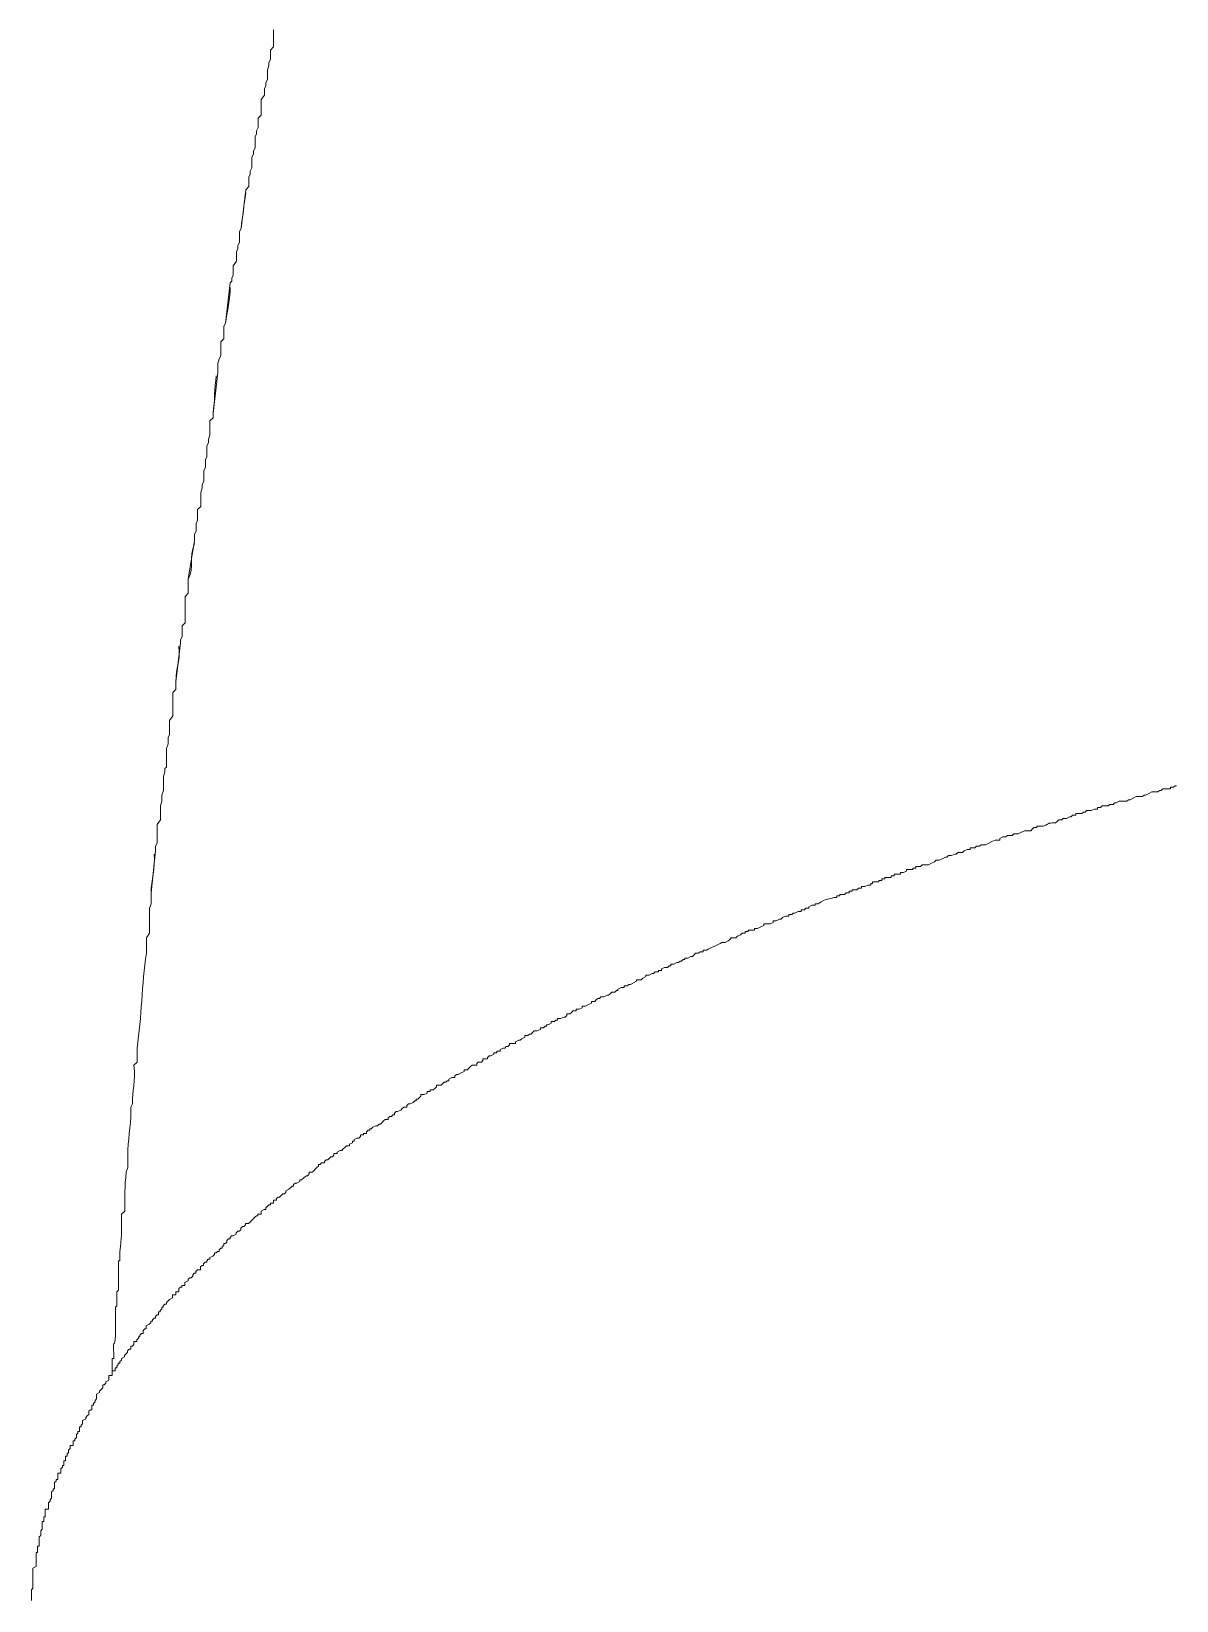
# Model space of a CAD drawing. Header units: millimetres. Extents: x 5194 to 16594, y 329 to 7592.
# Drawn here: x 10747.46 to 10764.06, y 3948.94 to 3971.68 of the extents above; entities that cross this region are included whole.
import ezdxf

# ---------------------------------------------------------------- set-up
doc = ezdxf.new("R2010")
doc.units = ezdxf.units.MM
doc.header["$MEASUREMENT"] = 0
doc.layers.add('PDF_Geometry', color=7, linetype='Continuous', true_color=0x231f20)

msp = doc.modelspace()

# ---------------------------------------------------------------- linework, layer by layer
at = {"layer": 'PDF_Geometry', "color": 0, "lineweight": 9}
for p, q in [((10750.971, 3971.704), (10750.971, 3971.659)), ((10750.971, 3971.659), (10750.971, 3971.614)), ((10750.971, 3971.456), (10750.926, 3971.411)), ((10750.926, 3971.411), (10750.926, 3971.366)), ((10750.971, 3971.614), (10750.971, 3971.569)), ((10750.971, 3971.569), (10750.971, 3971.501)), ((10750.971, 3971.501), (10750.971, 3971.456)), ((10750.903, 3971.186), (10750.881, 3971.119)), ((10750.926, 3971.276), (10750.903, 3971.231)), ((10750.903, 3971.231), (10750.903, 3971.186)), ((10750.926, 3971.366), (10750.926, 3971.321)), ((10750.926, 3971.321), (10750.926, 3971.276)), ((10750.881, 3970.984), (10750.858, 3970.939)), ((10750.881, 3971.119), (10750.881, 3971.074)), ((10750.881, 3971.074), (10750.881, 3971.029)), ((10750.881, 3971.029), (10750.881, 3970.984)), ((10750.836, 3970.759), (10750.791, 3970.692)), ((10750.858, 3970.894), (10750.836, 3970.849)), ((10750.836, 3970.849), (10750.836, 3970.804)), ((10750.836, 3970.804), (10750.836, 3970.759)), ((10750.858, 3970.939), (10750.858, 3970.894)), ((10750.791, 3970.692), (10750.791, 3970.647)), ((10750.791, 3970.647), (10750.791, 3970.624)), ((10750.791, 3970.624), (10750.791, 3970.579)), ((10750.791, 3970.579), (10750.791, 3970.512)), ((10750.791, 3970.512), (10750.791, 3970.467)), ((10750.746, 3970.287), (10750.723, 3970.242)), ((10750.791, 3970.467), (10750.746, 3970.422)), ((10750.746, 3970.422), (10750.746, 3970.377)), ((10750.746, 3970.377), (10750.746, 3970.332)), ((10750.746, 3970.332), (10750.746, 3970.287)), ((10750.723, 3970.197), (10750.701, 3970.152)), ((10750.701, 3970.152), (10750.701, 3970.084)), ((10750.701, 3970.084), (10750.701, 3970.039)), ((10750.701, 3970.039), (10750.701, 3969.994)), ((10750.723, 3970.242), (10750.723, 3970.197)), ((10750.678, 3969.904), (10750.656, 3969.859)), ((10750.656, 3969.859), (10750.656, 3969.815)), ((10750.656, 3969.815), (10750.656, 3969.77)), ((10750.701, 3969.994), (10750.678, 3969.949)), ((10750.678, 3969.949), (10750.678, 3969.904)), ((10750.633, 3969.612), (10750.611, 3969.567)), ((10750.656, 3969.702), (10750.633, 3969.657)), ((10750.633, 3969.657), (10750.633, 3969.612)), ((10750.656, 3969.77), (10750.656, 3969.702)), ((10750.566, 3969.387), (10750.498, 3968.825)), ((10750.611, 3969.432), (10750.566, 3969.387)), ((10750.611, 3969.567), (10750.611, 3969.522)), ((10750.611, 3969.522), (10750.611, 3969.477)), ((10750.611, 3969.477), (10750.611, 3969.432)), ((10750.498, 3968.825), (10750.476, 3968.78)), ((10750.476, 3968.78), (10750.476, 3968.735)), ((10750.476, 3968.735), (10750.476, 3968.668)), ((10750.453, 3968.533), (10750.431, 3968.488)), ((10750.431, 3968.488), (10750.431, 3968.443)), ((10750.476, 3968.623), (10750.453, 3968.578)), ((10750.453, 3968.578), (10750.453, 3968.533)), ((10750.476, 3968.668), (10750.476, 3968.623)), ((10750.431, 3968.353), (10750.386, 3968.285)), ((10750.386, 3968.285), (10750.386, 3968.24)), ((10750.386, 3968.24), (10750.386, 3968.195)), ((10750.431, 3968.443), (10750.431, 3968.398)), ((10750.431, 3968.398), (10750.431, 3968.353)), ((10750.341, 3968.038), (10750.273, 3967.453)), ((10750.363, 3968.06), (10750.341, 3968.038)), ((10750.386, 3968.15), (10750.363, 3968.105)), ((10750.363, 3968.105), (10750.363, 3968.06)), ((10750.386, 3968.195), (10750.386, 3968.15)), ((10750.273, 3967.453), (10750.251, 3967.408)), ((10750.251, 3967.408), (10750.251, 3967.363)), ((10750.251, 3967.363), (10750.251, 3967.318)), ((10750.251, 3967.318), (10750.251, 3967.273)), ((10750.251, 3967.228), (10750.206, 3967.183)), ((10750.206, 3967.183), (10750.206, 3967.138)), ((10750.206, 3967.138), (10750.206, 3967.071)), ((10750.251, 3967.273), (10750.251, 3967.228)), ((10750.183, 3966.936), (10750.161, 3966.868)), ((10750.161, 3966.868), (10750.161, 3966.823)), ((10750.206, 3966.981), (10750.183, 3966.936)), ((10750.206, 3967.071), (10750.206, 3967.026)), ((10750.206, 3967.026), (10750.206, 3966.981)), ((10750.161, 3966.733), (10750.093, 3966.149)), ((10750.161, 3966.823), (10750.161, 3966.778)), ((10750.161, 3966.778), (10750.161, 3966.733)), ((10750.093, 3966.081), (10750.048, 3966.036)), ((10750.048, 3966.036), (10750.048, 3965.991)), ((10750.048, 3965.991), (10750.048, 3965.946)), ((10750.093, 3966.149), (10750.093, 3966.081)), ((10750.026, 3965.721), (10750.004, 3965.676)), ((10750.048, 3965.834), (10750.026, 3965.766)), ((10750.026, 3965.766), (10750.026, 3965.721)), ((10750.048, 3965.946), (10750.048, 3965.879)), ((10750.048, 3965.879), (10750.048, 3965.834)), ((10750.004, 3965.519), (10749.981, 3965.474)), ((10750.004, 3965.676), (10750.004, 3965.632)), ((10750.004, 3965.632), (10750.004, 3965.587)), ((10750.004, 3965.587), (10750.004, 3965.519)), ((10749.981, 3965.362), (10749.959, 3965.317)), ((10749.959, 3965.317), (10749.959, 3965.272)), ((10749.959, 3965.272), (10749.959, 3965.204)), ((10749.981, 3965.474), (10749.981, 3965.407)), ((10749.981, 3965.407), (10749.981, 3965.362)), ((10749.936, 3965.069), (10749.914, 3965.002)), ((10749.959, 3965.159), (10749.936, 3965.114)), ((10749.936, 3965.114), (10749.936, 3965.069)), ((10749.959, 3965.204), (10749.959, 3965.159)), ((10749.914, 3965.002), (10749.914, 3964.957)), ((10749.914, 3964.957), (10749.914, 3964.912)), ((10749.914, 3964.912), (10749.914, 3964.844)), ((10749.914, 3964.844), (10749.914, 3964.799)), ((10749.869, 3964.597), (10749.846, 3964.552)), ((10749.914, 3964.799), (10749.869, 3964.754)), ((10749.869, 3964.754), (10749.869, 3964.709)), ((10749.869, 3964.709), (10749.869, 3964.642)), ((10749.869, 3964.642), (10749.869, 3964.597)), ((10749.846, 3964.44), (10749.824, 3964.395)), ((10749.824, 3964.395), (10749.824, 3964.35)), ((10749.846, 3964.552), (10749.846, 3964.507)), ((10749.846, 3964.507), (10749.846, 3964.44)), ((10749.824, 3964.305), (10749.734, 3963.742)), ((10749.824, 3964.35), (10749.824, 3964.305)), ((10749.734, 3963.742), (10749.734, 3963.675)), ((10749.734, 3963.675), (10749.734, 3963.63)), ((10749.734, 3963.54), (10749.689, 3963.495)), ((10749.689, 3963.495), (10749.689, 3963.428)), ((10749.734, 3963.63), (10749.734, 3963.585)), ((10749.734, 3963.585), (10749.734, 3963.54)), ((10749.689, 3963.428), (10749.689, 3963.36)), ((10749.689, 3963.36), (10749.689, 3963.338)), ((10749.689, 3963.338), (10749.689, 3963.293)), ((10749.689, 3963.293), (10749.689, 3963.225)), ((10749.689, 3963.225), (10749.689, 3963.18)), ((10749.689, 3963.113), (10749.644, 3963.068)), ((10749.644, 3963.068), (10749.644, 3963.023)), ((10749.644, 3963.023), (10749.644, 3962.978)), ((10749.689, 3963.18), (10749.689, 3963.113)), ((10749.621, 3962.82), (10749.554, 3962.258)), ((10749.644, 3962.91), (10749.621, 3962.865)), ((10749.621, 3962.865), (10749.621, 3962.82)), ((10749.644, 3962.978), (10749.644, 3962.91)), ((10749.554, 3962.146), (10749.509, 3962.101)), ((10749.509, 3962.101), (10749.509, 3962.056)), ((10749.554, 3962.258), (10749.554, 3962.213)), ((10749.554, 3962.213), (10749.554, 3962.146)), ((10749.509, 3962.056), (10749.509, 3962.011)), ((10749.509, 3962.011), (10749.509, 3961.943)), ((10749.509, 3961.943), (10749.509, 3961.921)), ((10749.509, 3961.921), (10749.509, 3961.853)), ((10749.509, 3961.763), (10749.464, 3961.696)), ((10749.464, 3961.696), (10749.464, 3961.651)), ((10749.464, 3961.651), (10749.464, 3961.583)), ((10749.509, 3961.853), (10749.509, 3961.808)), ((10749.509, 3961.808), (10749.509, 3961.763)), ((10749.464, 3961.493), (10749.441, 3961.449)), ((10749.441, 3961.449), (10749.441, 3961.404)), ((10749.441, 3961.404), (10749.441, 3961.359)), ((10749.464, 3961.583), (10749.464, 3961.538)), ((10749.464, 3961.538), (10749.464, 3961.493)), ((10749.441, 3961.359), (10749.419, 3961.291)), ((10749.419, 3961.291), (10749.419, 3961.246)), ((10749.419, 3961.246), (10749.419, 3961.201)), ((10749.419, 3961.201), (10749.419, 3961.156)), ((10749.396, 3960.954), (10749.374, 3960.886)), ((10749.419, 3961.021), (10749.396, 3960.999)), ((10749.396, 3960.999), (10749.396, 3960.954)), ((10749.419, 3961.156), (10749.419, 3961.089)), ((10749.419, 3961.089), (10749.419, 3961.021)), ((10749.374, 3960.886), (10749.374, 3960.841)), ((10749.374, 3960.841), (10749.374, 3960.774)), ((10749.374, 3960.774), (10749.374, 3960.729)), ((10749.374, 3960.729), (10749.374, 3960.684)), ((10764.012, 3960.729), (10763.967, 3960.729)), ((10763.967, 3960.729), (10763.967, 3960.706)), ((10764.034, 3960.751), (10764.012, 3960.729)), ((10764.057, 3960.751), (10764.034, 3960.751)), ((10749.351, 3960.526), (10749.329, 3960.459)), ((10749.374, 3960.684), (10749.351, 3960.616)), ((10749.351, 3960.616), (10749.351, 3960.571)), ((10749.351, 3960.571), (10749.351, 3960.526)), ((10763.157, 3960.504), (10763.135, 3960.481)), ((10763.18, 3960.504), (10763.157, 3960.504)), ((10763.225, 3960.526), (10763.18, 3960.504)), ((10763.36, 3960.549), (10763.337, 3960.526)), ((10763.382, 3960.549), (10763.36, 3960.549)), ((10763.427, 3960.571), (10763.382, 3960.549)), ((10763.472, 3960.594), (10763.427, 3960.571)), ((10763.495, 3960.594), (10763.472, 3960.594)), ((10763.517, 3960.594), (10763.495, 3960.594)), ((10763.562, 3960.594), (10763.517, 3960.594)), ((10763.585, 3960.616), (10763.562, 3960.594)), ((10763.607, 3960.616), (10763.585, 3960.616)), ((10763.652, 3960.639), (10763.607, 3960.616)), ((10763.697, 3960.661), (10763.652, 3960.639)), ((10763.742, 3960.661), (10763.697, 3960.661)), ((10763.787, 3960.661), (10763.742, 3960.661)), ((10763.81, 3960.684), (10763.787, 3960.661)), ((10763.832, 3960.684), (10763.81, 3960.684)), ((10763.855, 3960.706), (10763.832, 3960.684)), ((10763.877, 3960.706), (10763.855, 3960.706)), ((10763.922, 3960.706), (10763.877, 3960.706)), ((10763.967, 3960.706), (10763.922, 3960.706)), ((10749.329, 3960.459), (10749.329, 3960.414)), ((10749.329, 3960.414), (10749.329, 3960.369)), ((10749.329, 3960.369), (10749.329, 3960.302)), ((10749.329, 3960.302), (10749.329, 3960.257)), ((10762.415, 3960.279), (10762.393, 3960.257)), ((10762.438, 3960.279), (10762.415, 3960.279)), ((10762.46, 3960.279), (10762.438, 3960.279)), ((10762.505, 3960.302), (10762.46, 3960.279)), ((10762.528, 3960.302), (10762.505, 3960.302)), ((10762.55, 3960.324), (10762.528, 3960.302)), ((10762.595, 3960.324), (10762.55, 3960.324)), ((10762.64, 3960.347), (10762.595, 3960.347)), ((10762.595, 3960.347), (10762.595, 3960.324)), ((10762.685, 3960.347), (10762.64, 3960.347)), ((10762.708, 3960.369), (10762.685, 3960.347)), ((10762.73, 3960.369), (10762.708, 3960.369)), ((10762.753, 3960.392), (10762.73, 3960.369)), ((10762.775, 3960.392), (10762.753, 3960.392)), ((10762.82, 3960.392), (10762.775, 3960.392)), ((10762.865, 3960.414), (10762.82, 3960.392)), ((10762.91, 3960.414), (10762.865, 3960.414)), ((10762.955, 3960.437), (10762.91, 3960.437)), ((10762.91, 3960.437), (10762.91, 3960.414)), ((10762.978, 3960.459), (10762.955, 3960.437)), ((10763, 3960.459), (10762.978, 3960.459)), ((10763.045, 3960.459), (10763, 3960.459)), ((10763.067, 3960.459), (10763.045, 3960.459)), ((10763.09, 3960.481), (10763.067, 3960.459)), ((10763.135, 3960.481), (10763.09, 3960.481)), ((10749.329, 3960.257), (10749.284, 3960.189)), ((10749.284, 3960.189), (10749.284, 3960.144)), ((10749.284, 3960.144), (10749.284, 3960.099)), ((10749.284, 3960.099), (10749.284, 3960.032)), ((10761.696, 3960.054), (10761.673, 3960.032)), ((10761.718, 3960.054), (10761.696, 3960.054)), ((10761.763, 3960.054), (10761.718, 3960.054)), ((10761.808, 3960.077), (10761.763, 3960.054)), ((10761.853, 3960.099), (10761.808, 3960.077)), ((10761.876, 3960.099), (10761.853, 3960.099)), ((10761.898, 3960.099), (10761.876, 3960.099)), ((10761.943, 3960.099), (10761.898, 3960.099)), ((10761.965, 3960.122), (10761.943, 3960.099)), ((10761.988, 3960.144), (10761.965, 3960.122)), ((10762.033, 3960.144), (10761.988, 3960.144)), ((10762.078, 3960.167), (10762.033, 3960.167)), ((10762.033, 3960.167), (10762.033, 3960.144)), ((10762.123, 3960.167), (10762.078, 3960.167)), ((10762.325, 3960.234), (10762.303, 3960.212)), ((10762.348, 3960.257), (10762.325, 3960.234)), ((10762.393, 3960.257), (10762.348, 3960.257)), ((10749.284, 3959.919), (10749.261, 3959.874)), ((10749.261, 3959.874), (10749.261, 3959.807)), ((10749.284, 3960.032), (10749.284, 3959.987)), ((10749.284, 3959.987), (10749.284, 3959.919)), ((10761.021, 3959.829), (10760.976, 3959.807)), ((10761.066, 3959.829), (10761.021, 3959.829)), ((10761.111, 3959.852), (10761.066, 3959.852)), ((10761.066, 3959.852), (10761.066, 3959.829)), ((10761.133, 3959.852), (10761.111, 3959.852)), ((10761.156, 3959.874), (10761.133, 3959.852)), ((10761.201, 3959.874), (10761.156, 3959.874)), ((10761.223, 3959.897), (10761.201, 3959.874)), ((10761.246, 3959.897), (10761.223, 3959.897)), ((10761.291, 3959.897), (10761.246, 3959.897)), ((10761.336, 3959.919), (10761.291, 3959.897)), ((10761.381, 3959.942), (10761.336, 3959.919)), ((10761.426, 3959.964), (10761.381, 3959.942)), ((10761.448, 3959.964), (10761.426, 3959.964)), ((10761.471, 3959.964), (10761.448, 3959.964)), ((10761.493, 3959.964), (10761.471, 3959.964)), ((10761.538, 3960.009), (10761.493, 3959.987)), ((10761.493, 3959.987), (10761.493, 3959.964)), ((10761.583, 3960.009), (10761.538, 3960.009)), ((10761.606, 3960.032), (10761.583, 3960.009)), ((10761.628, 3960.032), (10761.606, 3960.032)), ((10761.651, 3960.032), (10761.628, 3960.032)), ((10761.673, 3960.032), (10761.651, 3960.032)), ((10749.261, 3959.807), (10749.194, 3959.2)), ((10760.324, 3959.582), (10760.279, 3959.582)), ((10760.279, 3959.582), (10760.279, 3959.559)), ((10760.346, 3959.582), (10760.324, 3959.582)), ((10760.369, 3959.604), (10760.346, 3959.582)), ((10760.414, 3959.604), (10760.369, 3959.604)), ((10760.459, 3959.604), (10760.414, 3959.604)), ((10760.504, 3959.627), (10760.459, 3959.604)), ((10760.549, 3959.649), (10760.504, 3959.627)), ((10760.571, 3959.672), (10760.549, 3959.649)), ((10760.594, 3959.672), (10760.571, 3959.672)), ((10760.616, 3959.672), (10760.594, 3959.672)), ((10760.661, 3959.694), (10760.616, 3959.672)), ((10760.706, 3959.717), (10760.661, 3959.694)), ((10760.729, 3959.717), (10760.706, 3959.717)), ((10760.751, 3959.739), (10760.729, 3959.717)), ((10760.774, 3959.739), (10760.751, 3959.739)), ((10760.796, 3959.739), (10760.774, 3959.739)), ((10760.841, 3959.762), (10760.796, 3959.739)), ((10760.864, 3959.762), (10760.841, 3959.762)), ((10760.886, 3959.784), (10760.864, 3959.762)), ((10760.908, 3959.784), (10760.886, 3959.784)), ((10760.931, 3959.784), (10760.908, 3959.784)), ((10760.953, 3959.784), (10760.931, 3959.784)), ((10760.976, 3959.807), (10760.953, 3959.784)), ((10759.694, 3959.357), (10759.649, 3959.357)), ((10759.649, 3959.357), (10759.649, 3959.335)), ((10759.739, 3959.357), (10759.694, 3959.357)), ((10759.784, 3959.38), (10759.739, 3959.38)), ((10759.739, 3959.38), (10759.739, 3959.357)), ((10759.829, 3959.402), (10759.784, 3959.402)), ((10759.784, 3959.402), (10759.784, 3959.38)), ((10759.874, 3959.424), (10759.829, 3959.424)), ((10759.829, 3959.424), (10759.829, 3959.402)), ((10759.919, 3959.424), (10759.874, 3959.424)), ((10759.964, 3959.447), (10759.919, 3959.447)), ((10759.919, 3959.447), (10759.919, 3959.424)), ((10760.009, 3959.469), (10759.964, 3959.469)), ((10759.964, 3959.469), (10759.964, 3959.447)), ((10760.054, 3959.469), (10760.009, 3959.469)), ((10760.099, 3959.492), (10760.054, 3959.492)), ((10760.054, 3959.492), (10760.054, 3959.469)), ((10760.144, 3959.514), (10760.099, 3959.492)), ((10760.189, 3959.537), (10760.144, 3959.537)), ((10760.144, 3959.537), (10760.144, 3959.514)), ((10760.234, 3959.537), (10760.189, 3959.537)), ((10760.279, 3959.559), (10760.234, 3959.559)), ((10760.234, 3959.559), (10760.234, 3959.537)), ((10749.194, 3959.2), (10749.194, 3959.155)), ((10749.194, 3959.155), (10749.194, 3959.11)), ((10759.132, 3959.132), (10759.087, 3959.132)), ((10759.177, 3959.155), (10759.132, 3959.155)), ((10759.132, 3959.155), (10759.132, 3959.132)), ((10759.222, 3959.177), (10759.177, 3959.177)), ((10759.177, 3959.177), (10759.177, 3959.155)), ((10759.244, 3959.177), (10759.222, 3959.177)), ((10759.267, 3959.2), (10759.244, 3959.177)), ((10759.312, 3959.2), (10759.267, 3959.2)), ((10759.357, 3959.222), (10759.312, 3959.222)), ((10759.312, 3959.222), (10759.312, 3959.2)), ((10759.402, 3959.245), (10759.357, 3959.245)), ((10759.357, 3959.245), (10759.357, 3959.222)), ((10759.424, 3959.245), (10759.402, 3959.245)), ((10759.447, 3959.267), (10759.424, 3959.245)), ((10759.492, 3959.267), (10759.447, 3959.267)), ((10759.537, 3959.29), (10759.492, 3959.29)), ((10759.492, 3959.29), (10759.492, 3959.267)), ((10759.582, 3959.312), (10759.537, 3959.29)), ((10759.627, 3959.312), (10759.582, 3959.312)), ((10759.649, 3959.335), (10759.627, 3959.335)), ((10759.627, 3959.335), (10759.627, 3959.312)), ((10749.194, 3959.042), (10749.171, 3958.975)), ((10749.171, 3958.975), (10749.171, 3958.93)), ((10749.171, 3958.93), (10749.171, 3958.862)), ((10749.194, 3959.11), (10749.194, 3959.042)), ((10758.502, 3958.907), (10758.48, 3958.885)), ((10758.525, 3958.907), (10758.502, 3958.907)), ((10758.57, 3958.93), (10758.525, 3958.907)), ((10758.615, 3958.93), (10758.57, 3958.93)), ((10758.66, 3958.952), (10758.615, 3958.952)), ((10758.615, 3958.952), (10758.615, 3958.93)), ((10758.682, 3958.975), (10758.66, 3958.952)), ((10758.727, 3958.975), (10758.682, 3958.975)), ((10758.772, 3959.02), (10758.727, 3958.997)), ((10758.727, 3958.997), (10758.727, 3958.975)), ((10758.817, 3959.02), (10758.772, 3959.02)), ((10758.862, 3959.042), (10758.817, 3959.042)), ((10758.817, 3959.042), (10758.817, 3959.02)), ((10749.171, 3958.862), (10749.171, 3958.817)), ((10749.171, 3958.817), (10749.171, 3958.75)), ((10749.171, 3958.75), (10749.171, 3958.705)), ((10749.171, 3958.705), (10749.171, 3958.66)), ((10757.985, 3958.682), (10757.94, 3958.682)), ((10757.94, 3958.682), (10757.94, 3958.66)), ((10758.03, 3958.705), (10757.985, 3958.682)), ((10758.075, 3958.727), (10758.03, 3958.705)), ((10758.12, 3958.75), (10758.075, 3958.75)), ((10758.075, 3958.75), (10758.075, 3958.727)), ((10758.142, 3958.75), (10758.12, 3958.75)), ((10758.165, 3958.75), (10758.142, 3958.75)), ((10758.21, 3958.772), (10758.165, 3958.75)), ((10758.255, 3958.795), (10758.21, 3958.795)), ((10758.21, 3958.795), (10758.21, 3958.772)), ((10758.3, 3958.817), (10758.255, 3958.795)), ((10758.322, 3958.817), (10758.3, 3958.817)), ((10758.345, 3958.84), (10758.322, 3958.817)), ((10758.39, 3958.862), (10758.345, 3958.84)), ((10758.435, 3958.862), (10758.39, 3958.862)), ((10758.48, 3958.885), (10758.435, 3958.885)), ((10758.435, 3958.885), (10758.435, 3958.862)), ((10749.171, 3958.615), (10749.126, 3958.547)), ((10749.126, 3958.547), (10749.126, 3958.48)), ((10749.126, 3958.48), (10749.126, 3958.435)), ((10749.171, 3958.66), (10749.171, 3958.615)), ((10757.49, 3958.48), (10757.468, 3958.48)), ((10757.513, 3958.48), (10757.49, 3958.48)), ((10757.558, 3958.502), (10757.513, 3958.48)), ((10757.58, 3958.525), (10757.558, 3958.502)), ((10757.603, 3958.547), (10757.58, 3958.525)), ((10757.625, 3958.547), (10757.603, 3958.547)), ((10757.648, 3958.547), (10757.625, 3958.547)), ((10757.67, 3958.547), (10757.648, 3958.547)), ((10757.693, 3958.57), (10757.67, 3958.547)), ((10757.738, 3958.592), (10757.693, 3958.57)), ((10757.76, 3958.615), (10757.738, 3958.592)), ((10757.805, 3958.615), (10757.76, 3958.615)), ((10757.85, 3958.637), (10757.805, 3958.637)), ((10757.805, 3958.637), (10757.805, 3958.615)), ((10757.895, 3958.66), (10757.85, 3958.66)), ((10757.85, 3958.66), (10757.85, 3958.637)), ((10757.94, 3958.66), (10757.895, 3958.66)), ((10749.126, 3958.435), (10749.126, 3958.367)), ((10749.126, 3958.367), (10749.126, 3958.323)), ((10756.905, 3958.233), (10756.883, 3958.21)), ((10756.928, 3958.233), (10756.905, 3958.233)), ((10756.973, 3958.255), (10756.928, 3958.255)), ((10756.928, 3958.255), (10756.928, 3958.233)), ((10757.018, 3958.278), (10756.973, 3958.255)), ((10757.04, 3958.278), (10757.018, 3958.278)), ((10757.063, 3958.3), (10757.04, 3958.278)), ((10757.085, 3958.323), (10757.063, 3958.3)), ((10757.108, 3958.323), (10757.085, 3958.323)), ((10757.13, 3958.323), (10757.108, 3958.323)), ((10757.153, 3958.345), (10757.13, 3958.323)), ((10757.198, 3958.345), (10757.153, 3958.345)), ((10757.22, 3958.367), (10757.198, 3958.367)), ((10757.198, 3958.367), (10757.198, 3958.345)), ((10757.243, 3958.367), (10757.22, 3958.367)), ((10756.411, 3958.008), (10756.366, 3958.008)), ((10756.366, 3958.008), (10756.366, 3957.985)), ((10756.456, 3958.03), (10756.411, 3958.008)), ((10756.478, 3958.03), (10756.456, 3958.03)), ((10756.501, 3958.053), (10756.478, 3958.03)), ((10756.523, 3958.053), (10756.501, 3958.053)), ((10756.546, 3958.053), (10756.523, 3958.053)), ((10756.591, 3958.075), (10756.546, 3958.075)), ((10756.546, 3958.075), (10756.546, 3958.053)), ((10756.636, 3958.12), (10756.591, 3958.098)), ((10756.591, 3958.098), (10756.591, 3958.075)), ((10756.681, 3958.12), (10756.636, 3958.12)), ((10756.703, 3958.143), (10756.681, 3958.12)), ((10756.725, 3958.143), (10756.703, 3958.143)), ((10756.77, 3958.165), (10756.725, 3958.165)), ((10756.725, 3958.165), (10756.725, 3958.143)), ((10756.815, 3958.188), (10756.77, 3958.165)), ((10756.838, 3958.188), (10756.815, 3958.188)), ((10756.86, 3958.21), (10756.838, 3958.188)), ((10756.883, 3958.21), (10756.86, 3958.21)), ((10755.938, 3957.783), (10755.916, 3957.76)), ((10755.961, 3957.783), (10755.938, 3957.783)), ((10756.006, 3957.828), (10755.961, 3957.805)), ((10755.961, 3957.805), (10755.961, 3957.783)), ((10756.051, 3957.828), (10756.006, 3957.828)), ((10756.096, 3957.85), (10756.051, 3957.85)), ((10756.051, 3957.85), (10756.051, 3957.828)), ((10756.118, 3957.873), (10756.096, 3957.85)), ((10756.141, 3957.873), (10756.118, 3957.873)), ((10756.186, 3957.895), (10756.141, 3957.873)), ((10756.231, 3957.918), (10756.186, 3957.895)), ((10756.276, 3957.94), (10756.231, 3957.94)), ((10756.231, 3957.94), (10756.231, 3957.918)), ((10756.298, 3957.94), (10756.276, 3957.94)), ((10756.321, 3957.963), (10756.298, 3957.94)), ((10756.366, 3957.985), (10756.321, 3957.963)), ((10755.444, 3957.535), (10755.399, 3957.513)), ((10755.466, 3957.558), (10755.444, 3957.558)), ((10755.444, 3957.558), (10755.444, 3957.535)), ((10755.489, 3957.558), (10755.466, 3957.558)), ((10755.534, 3957.58), (10755.489, 3957.558)), ((10755.579, 3957.603), (10755.534, 3957.58)), ((10755.624, 3957.625), (10755.579, 3957.625)), ((10755.579, 3957.625), (10755.579, 3957.603)), ((10755.646, 3957.648), (10755.624, 3957.625)), ((10755.668, 3957.67), (10755.646, 3957.648)), ((10755.691, 3957.67), (10755.668, 3957.67)), ((10755.713, 3957.693), (10755.691, 3957.67)), ((10755.758, 3957.693), (10755.713, 3957.693)), ((10755.803, 3957.715), (10755.758, 3957.693)), ((10755.826, 3957.715), (10755.803, 3957.715)), ((10755.848, 3957.738), (10755.826, 3957.715)), ((10755.871, 3957.76), (10755.848, 3957.738)), ((10755.916, 3957.76), (10755.871, 3957.76)), ((10754.994, 3957.311), (10754.949, 3957.288)), ((10755.016, 3957.333), (10754.994, 3957.333)), ((10754.994, 3957.333), (10754.994, 3957.311)), ((10755.039, 3957.333), (10755.016, 3957.333)), ((10755.061, 3957.355), (10755.039, 3957.333)), ((10755.084, 3957.355), (10755.061, 3957.355)), ((10755.129, 3957.378), (10755.084, 3957.378)), ((10755.084, 3957.378), (10755.084, 3957.355)), ((10755.174, 3957.4), (10755.129, 3957.378)), ((10755.196, 3957.4), (10755.174, 3957.4)), ((10755.219, 3957.423), (10755.196, 3957.4)), ((10755.241, 3957.445), (10755.219, 3957.445)), ((10755.219, 3957.445), (10755.219, 3957.423)), ((10755.264, 3957.445), (10755.241, 3957.445)), ((10755.286, 3957.468), (10755.264, 3957.445)), ((10755.309, 3957.49), (10755.286, 3957.468)), ((10755.354, 3957.49), (10755.309, 3957.49)), ((10755.399, 3957.513), (10755.354, 3957.513)), ((10755.354, 3957.513), (10755.354, 3957.49)), ((10754.567, 3957.086), (10754.544, 3957.063)), ((10754.612, 3957.108), (10754.567, 3957.086)), ((10754.656, 3957.131), (10754.612, 3957.131)), ((10754.612, 3957.131), (10754.612, 3957.108)), ((10754.679, 3957.153), (10754.656, 3957.131)), ((10754.701, 3957.153), (10754.679, 3957.153)), ((10754.724, 3957.176), (10754.701, 3957.153)), ((10754.746, 3957.198), (10754.724, 3957.176)), ((10754.769, 3957.198), (10754.746, 3957.198)), ((10754.791, 3957.198), (10754.769, 3957.198)), ((10754.836, 3957.221), (10754.791, 3957.198)), ((10754.859, 3957.243), (10754.836, 3957.243)), ((10754.836, 3957.243), (10754.836, 3957.221)), ((10754.881, 3957.243), (10754.859, 3957.243)), ((10754.904, 3957.266), (10754.881, 3957.243)), ((10754.926, 3957.266), (10754.904, 3957.266)), ((10754.949, 3957.288), (10754.926, 3957.288)), ((10754.926, 3957.288), (10754.926, 3957.266)), ((10748.992, 3956.951), (10748.992, 3956.906)), ((10748.992, 3956.906), (10748.992, 3956.861)), ((10748.992, 3956.861), (10748.992, 3956.793)), ((10754.162, 3956.861), (10754.117, 3956.838)), ((10754.184, 3956.883), (10754.162, 3956.883)), ((10754.162, 3956.883), (10754.162, 3956.861)), ((10754.207, 3956.883), (10754.184, 3956.883)), ((10754.252, 3956.906), (10754.207, 3956.906)), ((10754.207, 3956.906), (10754.207, 3956.883)), ((10754.297, 3956.951), (10754.252, 3956.928)), ((10754.252, 3956.928), (10754.252, 3956.906)), ((10754.319, 3956.951), (10754.297, 3956.951)), ((10754.342, 3956.973), (10754.319, 3956.951)), ((10754.364, 3956.973), (10754.342, 3956.973)), ((10754.387, 3956.996), (10754.364, 3956.973)), ((10754.432, 3957.018), (10754.387, 3957.018)), ((10754.387, 3957.018), (10754.387, 3956.996)), ((10754.477, 3957.018), (10754.432, 3957.018)), ((10754.522, 3957.063), (10754.477, 3957.041)), ((10754.477, 3957.041), (10754.477, 3957.018)), ((10754.544, 3957.063), (10754.522, 3957.063)), ((10748.992, 3956.748), (10748.947, 3956.703)), ((10748.992, 3956.793), (10748.992, 3956.748)), ((10753.779, 3956.636), (10753.734, 3956.636)), ((10753.734, 3956.636), (10753.734, 3956.613)), ((10753.802, 3956.658), (10753.779, 3956.636)), ((10753.824, 3956.681), (10753.802, 3956.658)), ((10753.847, 3956.703), (10753.824, 3956.681)), ((10753.869, 3956.703), (10753.847, 3956.703)), ((10753.914, 3956.703), (10753.869, 3956.703)), ((10753.937, 3956.748), (10753.914, 3956.726)), ((10753.914, 3956.726), (10753.914, 3956.703)), ((10753.959, 3956.748), (10753.937, 3956.748)), ((10753.982, 3956.748), (10753.959, 3956.748)), ((10754.004, 3956.771), (10753.982, 3956.748)), ((10754.027, 3956.793), (10754.004, 3956.793)), ((10754.004, 3956.793), (10754.004, 3956.771)), ((10754.072, 3956.793), (10754.027, 3956.793)), ((10754.094, 3956.838), (10754.072, 3956.816)), ((10754.072, 3956.816), (10754.072, 3956.793)), ((10754.117, 3956.838), (10754.094, 3956.838)), ((10753.375, 3956.411), (10753.33, 3956.411)), ((10753.33, 3956.411), (10753.33, 3956.388)), ((10753.397, 3956.411), (10753.375, 3956.411)), ((10753.42, 3956.433), (10753.397, 3956.411)), ((10753.442, 3956.456), (10753.42, 3956.433)), ((10753.465, 3956.456), (10753.442, 3956.456)), ((10753.487, 3956.478), (10753.465, 3956.456)), ((10753.51, 3956.478), (10753.487, 3956.478)), ((10753.555, 3956.523), (10753.51, 3956.501)), ((10753.51, 3956.501), (10753.51, 3956.478)), ((10753.599, 3956.523), (10753.555, 3956.523)), ((10753.622, 3956.568), (10753.599, 3956.546)), ((10753.599, 3956.546), (10753.599, 3956.523)), ((10753.644, 3956.568), (10753.622, 3956.568)), ((10753.689, 3956.591), (10753.644, 3956.568)), ((10753.734, 3956.613), (10753.689, 3956.591)), ((10753.015, 3956.186), (10752.992, 3956.164)), ((10753.037, 3956.186), (10753.015, 3956.186)), ((10753.06, 3956.209), (10753.037, 3956.209)), ((10753.037, 3956.209), (10753.037, 3956.186)), ((10753.082, 3956.231), (10753.06, 3956.209)), ((10753.105, 3956.254), (10753.082, 3956.231)), ((10753.15, 3956.276), (10753.105, 3956.276)), ((10753.105, 3956.276), (10753.105, 3956.254)), ((10753.195, 3956.298), (10753.15, 3956.276)), ((10753.217, 3956.321), (10753.195, 3956.321)), ((10753.195, 3956.321), (10753.195, 3956.298)), ((10753.24, 3956.321), (10753.217, 3956.321)), ((10753.262, 3956.343), (10753.24, 3956.343)), ((10753.24, 3956.343), (10753.24, 3956.321)), ((10753.285, 3956.343), (10753.262, 3956.343)), ((10753.307, 3956.366), (10753.285, 3956.343)), ((10753.33, 3956.388), (10753.307, 3956.366)), ((10748.924, 3956.141), (10748.902, 3956.096)), ((10748.902, 3956.096), (10748.902, 3956.029)), ((10752.655, 3955.961), (10752.632, 3955.939)), ((10752.677, 3955.961), (10752.655, 3955.961)), ((10752.7, 3955.984), (10752.677, 3955.961)), ((10752.722, 3955.984), (10752.7, 3955.984)), ((10752.745, 3956.029), (10752.722, 3956.006)), ((10752.722, 3956.006), (10752.722, 3955.984)), ((10752.767, 3956.029), (10752.745, 3956.029)), ((10752.812, 3956.051), (10752.767, 3956.029)), ((10752.835, 3956.074), (10752.812, 3956.051)), ((10752.857, 3956.096), (10752.835, 3956.074)), ((10752.88, 3956.096), (10752.857, 3956.096)), ((10752.902, 3956.096), (10752.88, 3956.096)), ((10752.925, 3956.141), (10752.902, 3956.119)), ((10752.902, 3956.119), (10752.902, 3956.096)), ((10752.947, 3956.141), (10752.925, 3956.141)), ((10752.992, 3956.164), (10752.947, 3956.141)), ((10752.34, 3955.759), (10752.318, 3955.736)), ((10752.318, 3955.736), (10752.318, 3955.714)), ((10752.363, 3955.759), (10752.34, 3955.759)), ((10752.385, 3955.781), (10752.363, 3955.781)), ((10752.363, 3955.781), (10752.363, 3955.759)), ((10752.408, 3955.804), (10752.385, 3955.781)), ((10752.453, 3955.826), (10752.408, 3955.804)), ((10752.475, 3955.826), (10752.453, 3955.826)), ((10752.498, 3955.849), (10752.475, 3955.826)), ((10752.52, 3955.849), (10752.498, 3955.849)), ((10752.542, 3955.871), (10752.52, 3955.849)), ((10752.565, 3955.894), (10752.542, 3955.871)), ((10752.587, 3955.916), (10752.565, 3955.894)), ((10752.632, 3955.916), (10752.587, 3955.916)), ((10752.632, 3955.939), (10752.632, 3955.916)), ((10751.98, 3955.489), (10751.958, 3955.466)), ((10752.003, 3955.511), (10751.98, 3955.489)), ((10752.025, 3955.534), (10752.003, 3955.511)), ((10752.07, 3955.534), (10752.025, 3955.534)), ((10752.115, 3955.579), (10752.07, 3955.556)), ((10752.07, 3955.556), (10752.07, 3955.534)), ((10752.138, 3955.601), (10752.115, 3955.601)), ((10752.115, 3955.601), (10752.115, 3955.579)), ((10752.183, 3955.646), (10752.138, 3955.624)), ((10752.138, 3955.624), (10752.138, 3955.601)), ((10752.205, 3955.646), (10752.183, 3955.646)), ((10752.228, 3955.669), (10752.205, 3955.646)), ((10752.273, 3955.691), (10752.228, 3955.691)), ((10752.228, 3955.691), (10752.228, 3955.669)), ((10752.295, 3955.714), (10752.273, 3955.714)), ((10752.273, 3955.714), (10752.273, 3955.691)), ((10752.318, 3955.714), (10752.295, 3955.714)), ((10748.857, 3955.399), (10748.857, 3955.331)), ((10748.857, 3955.331), (10748.857, 3955.286)), ((10748.857, 3955.286), (10748.857, 3955.219)), ((10751.643, 3955.264), (10751.62, 3955.264)), ((10751.62, 3955.264), (10751.62, 3955.241)), ((10751.665, 3955.286), (10751.643, 3955.264)), ((10751.71, 3955.286), (10751.665, 3955.286)), ((10751.733, 3955.331), (10751.71, 3955.309)), ((10751.71, 3955.309), (10751.71, 3955.286)), ((10751.755, 3955.331), (10751.733, 3955.331)), ((10751.778, 3955.354), (10751.755, 3955.331)), ((10751.8, 3955.376), (10751.778, 3955.354)), ((10751.823, 3955.376), (10751.8, 3955.376)), ((10751.845, 3955.399), (10751.823, 3955.376)), ((10751.89, 3955.421), (10751.845, 3955.421)), ((10751.845, 3955.421), (10751.845, 3955.399)), ((10751.935, 3955.466), (10751.89, 3955.444)), ((10751.89, 3955.444), (10751.89, 3955.421)), ((10751.958, 3955.466), (10751.935, 3955.466)), ((10748.857, 3955.219), (10748.834, 3955.152)), ((10751.373, 3955.039), (10751.351, 3955.039)), ((10751.351, 3955.039), (10751.351, 3955.017)), ((10751.53, 3955.152), (10751.486, 3955.152)), ((10751.486, 3955.152), (10751.486, 3955.129)), ((10751.553, 3955.174), (10751.53, 3955.152)), ((10751.575, 3955.197), (10751.553, 3955.174)), ((10751.598, 3955.219), (10751.575, 3955.197)), ((10751.62, 3955.241), (10751.598, 3955.219)), ((10751.081, 3954.814), (10751.058, 3954.792)), ((10751.103, 3954.837), (10751.081, 3954.814)), ((10751.126, 3954.837), (10751.103, 3954.837)), ((10751.148, 3954.859), (10751.126, 3954.837)), ((10751.193, 3954.904), (10751.148, 3954.882)), ((10751.148, 3954.882), (10751.148, 3954.859)), ((10751.216, 3954.927), (10751.193, 3954.904)), ((10751.238, 3954.949), (10751.216, 3954.927)), ((10751.261, 3954.949), (10751.238, 3954.949)), ((10751.283, 3954.994), (10751.261, 3954.972)), ((10751.261, 3954.972), (10751.261, 3954.949)), ((10751.306, 3954.994), (10751.283, 3954.994)), ((10751.351, 3955.017), (10751.306, 3954.994)), ((10748.812, 3954.589), (10748.767, 3954.544)), ((10750.833, 3954.612), (10750.788, 3954.589)), ((10750.788, 3954.589), (10750.788, 3954.567)), ((10750.856, 3954.612), (10750.833, 3954.612)), ((10750.878, 3954.657), (10750.856, 3954.634)), ((10750.856, 3954.634), (10750.856, 3954.612)), ((10750.901, 3954.679), (10750.878, 3954.657)), ((10750.923, 3954.679), (10750.901, 3954.679)), ((10750.968, 3954.702), (10750.923, 3954.702)), ((10750.923, 3954.702), (10750.923, 3954.679)), ((10751.013, 3954.747), (10750.968, 3954.747)), ((10750.968, 3954.747), (10750.968, 3954.724)), ((10750.968, 3954.724), (10750.968, 3954.702)), ((10751.036, 3954.792), (10751.013, 3954.769)), ((10751.013, 3954.769), (10751.013, 3954.747)), ((10751.058, 3954.792), (10751.036, 3954.792)), ((10748.767, 3954.544), (10748.767, 3954.477)), ((10750.518, 3954.364), (10750.496, 3954.342)), ((10750.541, 3954.364), (10750.518, 3954.364)), ((10750.563, 3954.387), (10750.541, 3954.364)), ((10750.608, 3954.409), (10750.563, 3954.409)), ((10750.563, 3954.409), (10750.563, 3954.387)), ((10750.743, 3954.522), (10750.721, 3954.522)), ((10750.788, 3954.544), (10750.743, 3954.544)), ((10750.743, 3954.544), (10750.743, 3954.522)), ((10750.788, 3954.567), (10750.788, 3954.544)), ((10750.294, 3954.14), (10750.271, 3954.117)), ((10750.316, 3954.184), (10750.294, 3954.162)), ((10750.294, 3954.162), (10750.294, 3954.14)), ((10750.339, 3954.184), (10750.316, 3954.184)), ((10750.361, 3954.229), (10750.339, 3954.207)), ((10750.339, 3954.207), (10750.339, 3954.184)), ((10750.384, 3954.229), (10750.361, 3954.229)), ((10750.429, 3954.252), (10750.384, 3954.229)), ((10750.451, 3954.297), (10750.429, 3954.274)), ((10750.429, 3954.274), (10750.429, 3954.252)), ((10750.473, 3954.297), (10750.451, 3954.297)), ((10750.496, 3954.319), (10750.473, 3954.297)), ((10750.496, 3954.342), (10750.496, 3954.319)), ((10748.744, 3954.005), (10748.744, 3953.982)), ((10748.744, 3953.982), (10748.744, 3953.96)), ((10748.744, 3953.96), (10748.744, 3953.937)), ((10748.744, 3953.937), (10748.744, 3953.915)), ((10748.744, 3953.915), (10748.744, 3953.892)), ((10750.091, 3953.937), (10750.046, 3953.915)), ((10750.046, 3953.915), (10750.046, 3953.892)), ((10750.114, 3953.96), (10750.091, 3953.937)), ((10750.136, 3953.982), (10750.114, 3953.982)), ((10750.114, 3953.982), (10750.114, 3953.96)), ((10750.159, 3954.005), (10750.136, 3953.982)), ((10750.181, 3954.005), (10750.159, 3954.005)), ((10750.204, 3954.05), (10750.181, 3954.027)), ((10750.181, 3954.027), (10750.181, 3954.005)), ((10750.226, 3954.05), (10750.204, 3954.05)), ((10750.249, 3954.095), (10750.226, 3954.072)), ((10750.226, 3954.072), (10750.226, 3954.05)), ((10750.271, 3954.117), (10750.249, 3954.117)), ((10750.249, 3954.117), (10750.249, 3954.095)), ((10748.744, 3953.87), (10748.722, 3953.87)), ((10748.722, 3953.87), (10748.722, 3953.847)), ((10748.722, 3953.847), (10748.722, 3953.825)), ((10748.722, 3953.825), (10748.722, 3953.802)), ((10748.744, 3953.892), (10748.744, 3953.87)), ((10749.821, 3953.69), (10749.799, 3953.667)), ((10749.844, 3953.69), (10749.821, 3953.69)), ((10749.866, 3953.735), (10749.844, 3953.712)), ((10749.844, 3953.712), (10749.844, 3953.69)), ((10749.911, 3953.735), (10749.866, 3953.735)), ((10749.934, 3953.802), (10749.911, 3953.78)), ((10749.911, 3953.78), (10749.911, 3953.757)), ((10749.911, 3953.757), (10749.911, 3953.735)), ((10749.956, 3953.802), (10749.934, 3953.802)), ((10749.979, 3953.847), (10749.956, 3953.825)), ((10749.956, 3953.825), (10749.956, 3953.802)), ((10750.001, 3953.847), (10749.979, 3953.847)), ((10750.024, 3953.892), (10750.001, 3953.87)), ((10750.001, 3953.87), (10750.001, 3953.847)), ((10750.046, 3953.892), (10750.024, 3953.892)), ((10748.722, 3953.442), (10748.699, 3953.42)), ((10748.722, 3953.532), (10748.722, 3953.51)), ((10748.722, 3953.51), (10748.722, 3953.487)), ((10748.722, 3953.487), (10748.722, 3953.465)), ((10748.722, 3953.465), (10748.722, 3953.442)), ((10749.619, 3953.487), (10749.596, 3953.465)), ((10749.596, 3953.465), (10749.596, 3953.442)), ((10749.596, 3953.442), (10749.596, 3953.42)), ((10749.641, 3953.487), (10749.619, 3953.487)), ((10749.686, 3953.51), (10749.641, 3953.51)), ((10749.641, 3953.51), (10749.641, 3953.487)), ((10749.731, 3953.577), (10749.686, 3953.555)), ((10749.686, 3953.555), (10749.686, 3953.532)), ((10749.686, 3953.532), (10749.686, 3953.51)), ((10749.754, 3953.622), (10749.731, 3953.6)), ((10749.731, 3953.6), (10749.731, 3953.577)), ((10749.776, 3953.622), (10749.754, 3953.622)), ((10749.799, 3953.645), (10749.776, 3953.622)), ((10749.799, 3953.667), (10749.799, 3953.645)), ((10748.699, 3953.217), (10748.677, 3953.195)), ((10748.699, 3953.42), (10748.699, 3953.397)), ((10748.699, 3953.397), (10748.699, 3953.375)), ((10748.699, 3953.375), (10748.699, 3953.352)), ((10748.699, 3953.352), (10748.699, 3953.33)), ((10748.699, 3953.33), (10748.699, 3953.307)), ((10748.699, 3953.307), (10748.699, 3953.285)), ((10748.699, 3953.285), (10748.699, 3953.262)), ((10748.699, 3953.262), (10748.699, 3953.24)), ((10748.699, 3953.24), (10748.699, 3953.217)), ((10749.394, 3953.24), (10749.372, 3953.217)), ((10749.372, 3953.217), (10749.372, 3953.195)), ((10749.416, 3953.24), (10749.394, 3953.24)), ((10749.439, 3953.285), (10749.416, 3953.262)), ((10749.416, 3953.262), (10749.416, 3953.24)), ((10749.461, 3953.307), (10749.439, 3953.285)), ((10749.506, 3953.33), (10749.461, 3953.307)), ((10749.551, 3953.375), (10749.506, 3953.375)), ((10749.506, 3953.375), (10749.506, 3953.352)), ((10749.506, 3953.352), (10749.506, 3953.33)), ((10749.574, 3953.42), (10749.551, 3953.42)), ((10749.551, 3953.42), (10749.551, 3953.397)), ((10749.551, 3953.397), (10749.551, 3953.375)), ((10749.596, 3953.42), (10749.574, 3953.42)), ((10748.677, 3953.195), (10748.677, 3953.172)), ((10748.677, 3953.172), (10748.677, 3953.15)), ((10748.677, 3953.15), (10748.677, 3953.127)), ((10749.214, 3952.993), (10749.192, 3952.993)), ((10749.192, 3952.993), (10749.192, 3952.97)), ((10749.237, 3953.038), (10749.214, 3953.015)), ((10749.214, 3953.015), (10749.214, 3952.993)), ((10749.259, 3953.038), (10749.237, 3953.038)), ((10749.282, 3953.083), (10749.259, 3953.06)), ((10749.259, 3953.06), (10749.259, 3953.038)), ((10749.304, 3953.083), (10749.282, 3953.083)), ((10749.327, 3953.127), (10749.304, 3953.127)), ((10749.304, 3953.127), (10749.304, 3953.105)), ((10749.304, 3953.105), (10749.304, 3953.083)), ((10749.349, 3953.172), (10749.327, 3953.15)), ((10749.327, 3953.15), (10749.327, 3953.127)), ((10749.372, 3953.195), (10749.349, 3953.195)), ((10749.349, 3953.195), (10749.349, 3953.172)), ((10748.677, 3952.835), (10748.677, 3952.813)), ((10748.677, 3952.813), (10748.677, 3952.79)), ((10749.034, 3952.768), (10749.012, 3952.768)), ((10749.012, 3952.768), (10749.012, 3952.745)), ((10749.057, 3952.813), (10749.034, 3952.79)), ((10749.034, 3952.79), (10749.034, 3952.768)), ((10749.079, 3952.813), (10749.057, 3952.813)), ((10749.102, 3952.88), (10749.079, 3952.858)), ((10749.079, 3952.858), (10749.079, 3952.835)), ((10749.079, 3952.835), (10749.079, 3952.813)), ((10749.124, 3952.88), (10749.102, 3952.88)), ((10749.169, 3952.948), (10749.124, 3952.925)), ((10749.124, 3952.925), (10749.124, 3952.903)), ((10749.124, 3952.903), (10749.124, 3952.88)), ((10749.192, 3952.97), (10749.169, 3952.948)), ((10748.854, 3952.543), (10748.832, 3952.52)), ((10748.877, 3952.588), (10748.854, 3952.565)), ((10748.854, 3952.565), (10748.854, 3952.543)), ((10748.899, 3952.588), (10748.877, 3952.588)), ((10748.922, 3952.633), (10748.899, 3952.633)), ((10748.899, 3952.633), (10748.899, 3952.61)), ((10748.899, 3952.61), (10748.899, 3952.588)), ((10748.944, 3952.655), (10748.922, 3952.633)), ((10748.989, 3952.7), (10748.944, 3952.7)), ((10748.944, 3952.7), (10748.944, 3952.678)), ((10748.944, 3952.678), (10748.944, 3952.655)), ((10749.012, 3952.745), (10748.989, 3952.723)), ((10748.989, 3952.723), (10748.989, 3952.7)), ((10748.654, 3952.453), (10748.632, 3952.453)), ((10748.632, 3952.453), (10748.632, 3952.408)), ((10748.654, 3952.52), (10748.654, 3952.498)), ((10748.654, 3952.498), (10748.654, 3952.475)), ((10748.654, 3952.475), (10748.654, 3952.453)), ((10748.697, 3952.318), (10748.674, 3952.318)), ((10748.674, 3952.318), (10748.674, 3952.295)), ((10748.719, 3952.363), (10748.697, 3952.34)), ((10748.697, 3952.34), (10748.697, 3952.318)), ((10748.742, 3952.385), (10748.719, 3952.385)), ((10748.719, 3952.385), (10748.719, 3952.363)), ((10748.764, 3952.43), (10748.742, 3952.408)), ((10748.742, 3952.408), (10748.742, 3952.385)), ((10748.809, 3952.475), (10748.764, 3952.453)), ((10748.764, 3952.453), (10748.764, 3952.43)), ((10748.832, 3952.52), (10748.809, 3952.498)), ((10748.809, 3952.498), (10748.809, 3952.475)), ((10748.539, 3952.093), (10748.517, 3952.071)), ((10748.584, 3952.138), (10748.539, 3952.115)), ((10748.539, 3952.115), (10748.539, 3952.093)), ((10748.629, 3952.205), (10748.584, 3952.205)), ((10748.584, 3952.205), (10748.584, 3952.183)), ((10748.584, 3952.183), (10748.584, 3952.16)), ((10748.584, 3952.16), (10748.584, 3952.138)), ((10748.652, 3952.273), (10748.629, 3952.273)), ((10748.629, 3952.273), (10748.629, 3952.25)), ((10748.629, 3952.25), (10748.629, 3952.228)), ((10748.629, 3952.228), (10748.629, 3952.205)), ((10748.632, 3952.228), (10748.632, 3952.205)), ((10748.674, 3952.273), (10748.652, 3952.273)), ((10748.674, 3952.295), (10748.674, 3952.273)), ((10748.404, 3951.868), (10748.382, 3951.846)), ((10748.449, 3951.958), (10748.404, 3951.936)), ((10748.404, 3951.936), (10748.404, 3951.913)), ((10748.404, 3951.913), (10748.404, 3951.891)), ((10748.404, 3951.891), (10748.404, 3951.868)), ((10748.472, 3952.003), (10748.449, 3951.981)), ((10748.449, 3951.981), (10748.449, 3951.958)), ((10748.494, 3952.026), (10748.472, 3952.003)), ((10748.517, 3952.071), (10748.494, 3952.071)), ((10748.494, 3952.071), (10748.494, 3952.048)), ((10748.494, 3952.048), (10748.494, 3952.026)), ((10748.292, 3951.643), (10748.27, 3951.621)), ((10748.315, 3951.711), (10748.292, 3951.688)), ((10748.292, 3951.688), (10748.292, 3951.666)), ((10748.292, 3951.666), (10748.292, 3951.643)), ((10748.337, 3951.711), (10748.315, 3951.711)), ((10748.359, 3951.778), (10748.337, 3951.778)), ((10748.337, 3951.778), (10748.337, 3951.756)), ((10748.337, 3951.756), (10748.337, 3951.733)), ((10748.337, 3951.733), (10748.337, 3951.711)), ((10748.382, 3951.823), (10748.359, 3951.801)), ((10748.359, 3951.801), (10748.359, 3951.778)), ((10748.382, 3951.846), (10748.382, 3951.823)), ((10748.157, 3951.396), (10748.135, 3951.396)), ((10748.135, 3951.396), (10748.135, 3951.373)), ((10748.18, 3951.463), (10748.157, 3951.463)), ((10748.157, 3951.463), (10748.157, 3951.441)), ((10748.157, 3951.441), (10748.157, 3951.418)), ((10748.157, 3951.418), (10748.157, 3951.396)), ((10748.202, 3951.508), (10748.18, 3951.486)), ((10748.18, 3951.486), (10748.18, 3951.463)), ((10748.247, 3951.576), (10748.202, 3951.553)), ((10748.202, 3951.553), (10748.202, 3951.531)), ((10748.202, 3951.531), (10748.202, 3951.508)), ((10748.27, 3951.621), (10748.247, 3951.598)), ((10748.247, 3951.598), (10748.247, 3951.576)), ((10748.067, 3951.193), (10748.022, 3951.193)), ((10748.022, 3951.193), (10748.022, 3951.171)), ((10748.022, 3951.171), (10748.022, 3951.148)), ((10748.09, 3951.261), (10748.067, 3951.261)), ((10748.067, 3951.261), (10748.067, 3951.238)), ((10748.067, 3951.238), (10748.067, 3951.216)), ((10748.067, 3951.216), (10748.067, 3951.193)), ((10748.112, 3951.306), (10748.09, 3951.283)), ((10748.09, 3951.283), (10748.09, 3951.261)), ((10748.135, 3951.373), (10748.112, 3951.351)), ((10748.112, 3951.351), (10748.112, 3951.328)), ((10748.112, 3951.328), (10748.112, 3951.306)), ((10747.955, 3950.969), (10747.932, 3950.969)), ((10747.932, 3950.969), (10747.932, 3950.946)), ((10747.932, 3950.946), (10747.932, 3950.924)), ((10747.977, 3951.036), (10747.955, 3951.036)), ((10747.955, 3951.036), (10747.955, 3951.014)), ((10747.955, 3951.014), (10747.955, 3950.991)), ((10747.955, 3950.991), (10747.955, 3950.969)), ((10748, 3951.081), (10747.977, 3951.081)), ((10747.977, 3951.081), (10747.977, 3951.058)), ((10747.977, 3951.058), (10747.977, 3951.036)), ((10748.022, 3951.148), (10748, 3951.126)), ((10748, 3951.126), (10748, 3951.103)), ((10748, 3951.103), (10748, 3951.081)), ((10747.887, 3950.789), (10747.842, 3950.789)), ((10747.842, 3950.789), (10747.842, 3950.766)), ((10747.842, 3950.766), (10747.842, 3950.744)), ((10747.842, 3950.744), (10747.842, 3950.721)), ((10747.842, 3950.721), (10747.842, 3950.699)), ((10747.91, 3950.879), (10747.887, 3950.856)), ((10747.887, 3950.856), (10747.887, 3950.834)), ((10747.887, 3950.834), (10747.887, 3950.811)), ((10747.887, 3950.811), (10747.887, 3950.789)), ((10747.932, 3950.901), (10747.91, 3950.901)), ((10747.91, 3950.901), (10747.91, 3950.879)), ((10747.932, 3950.924), (10747.932, 3950.901)), ((10747.775, 3950.541), (10747.752, 3950.519)), ((10747.752, 3950.519), (10747.752, 3950.496)), ((10747.752, 3950.496), (10747.752, 3950.474)), ((10747.797, 3950.564), (10747.775, 3950.564)), ((10747.775, 3950.564), (10747.775, 3950.541)), ((10747.82, 3950.676), (10747.797, 3950.654)), ((10747.797, 3950.654), (10747.797, 3950.631)), ((10747.797, 3950.631), (10747.797, 3950.609)), ((10747.797, 3950.609), (10747.797, 3950.586)), ((10747.797, 3950.586), (10747.797, 3950.564)), ((10747.842, 3950.699), (10747.82, 3950.699)), ((10747.82, 3950.699), (10747.82, 3950.676)), ((10747.707, 3950.271), (10747.662, 3950.271)), ((10747.662, 3950.271), (10747.662, 3950.249)), ((10747.73, 3950.384), (10747.707, 3950.361)), ((10747.707, 3950.361), (10747.707, 3950.339)), ((10747.707, 3950.339), (10747.707, 3950.316)), ((10747.707, 3950.316), (10747.707, 3950.294)), ((10747.707, 3950.294), (10747.707, 3950.271)), ((10747.752, 3950.429), (10747.73, 3950.406)), ((10747.73, 3950.406), (10747.73, 3950.384)), ((10747.752, 3950.474), (10747.752, 3950.451)), ((10747.752, 3950.451), (10747.752, 3950.429)), ((10747.64, 3950.091), (10747.617, 3950.091)), ((10747.617, 3950.091), (10747.617, 3950.069)), ((10747.617, 3950.069), (10747.617, 3950.046)), ((10747.617, 3950.046), (10747.617, 3950.024)), ((10747.662, 3950.159), (10747.64, 3950.159)), ((10747.64, 3950.159), (10747.64, 3950.136)), ((10747.64, 3950.136), (10747.64, 3950.114)), ((10747.64, 3950.114), (10747.64, 3950.091)), ((10747.662, 3950.249), (10747.662, 3950.226)), ((10747.662, 3950.226), (10747.662, 3950.204)), ((10747.662, 3950.204), (10747.662, 3950.181)), ((10747.662, 3950.181), (10747.662, 3950.159)), ((10747.595, 3949.889), (10747.572, 3949.867)), ((10747.572, 3949.867), (10747.572, 3949.844)), ((10747.572, 3949.844), (10747.572, 3949.822)), ((10747.572, 3949.822), (10747.572, 3949.799)), ((10747.617, 3949.979), (10747.595, 3949.957)), ((10747.595, 3949.957), (10747.595, 3949.934)), ((10747.595, 3949.934), (10747.595, 3949.912)), ((10747.595, 3949.912), (10747.595, 3949.889)), ((10747.617, 3950.024), (10747.617, 3950.001)), ((10747.617, 3950.001), (10747.617, 3949.979)), ((10747.55, 3949.642), (10747.527, 3949.642)), ((10747.527, 3949.642), (10747.527, 3949.619)), ((10747.572, 3949.732), (10747.55, 3949.732)), ((10747.55, 3949.732), (10747.55, 3949.709)), ((10747.55, 3949.709), (10747.55, 3949.687)), ((10747.55, 3949.687), (10747.55, 3949.664)), ((10747.55, 3949.664), (10747.55, 3949.642)), ((10747.572, 3949.799), (10747.572, 3949.777)), ((10747.572, 3949.777), (10747.572, 3949.754)), ((10747.572, 3949.754), (10747.572, 3949.732)), ((10747.527, 3949.439), (10747.482, 3949.417)), ((10747.482, 3949.417), (10747.482, 3949.394)), ((10747.482, 3949.394), (10747.482, 3949.372)), ((10747.527, 3949.462), (10747.527, 3949.439)), ((10747.482, 3949.124), (10747.46, 3949.102)), ((10747.482, 3949.214), (10747.482, 3949.192)), ((10747.482, 3949.192), (10747.482, 3949.169)), ((10747.482, 3949.169), (10747.482, 3949.147)), ((10747.482, 3949.147), (10747.482, 3949.124)), ((10747.46, 3949.102), (10747.46, 3949.079)), ((10747.46, 3949.079), (10747.46, 3949.057)), ((10747.46, 3949.057), (10747.46, 3949.034)), ((10747.46, 3949.034), (10747.46, 3949.012)), ((10747.46, 3949.012), (10747.46, 3948.989)), ((10747.46, 3948.989), (10747.46, 3948.967)), ((10747.46, 3948.967), (10747.46, 3948.945))]:
    msp.add_line(p, q, dxfattribs=at)
for points in [[(10750.566, 3969.342), (10750.543, 3969.162), (10750.521, 3969.005), (10750.498, 3968.825)], [(10750.341, 3967.97), (10750.341, 3967.835), (10750.296, 3967.611), (10750.273, 3967.453)], [(10750.138, 3966.689), (10750.116, 3966.509), (10750.116, 3966.329), (10750.093, 3966.149)], [(10749.824, 3964.26), (10749.734, 3964.035), (10749.824, 3963.945), (10749.734, 3963.742)], [(10749.599, 3962.775), (10749.621, 3962.506), (10749.554, 3962.483), (10749.554, 3962.258)], [(10763.337, 3960.526), (10763.292, 3960.526), (10763.27, 3960.526), (10763.225, 3960.526)], [(10762.303, 3960.212), (10762.145, 3960.212), (10762.258, 3960.212), (10762.123, 3960.167)], [(10749.239, 3959.762), (10749.261, 3959.559), (10749.194, 3959.38), (10749.194, 3959.2)], [(10759.087, 3959.132), (10758.974, 3959.087), (10758.997, 3959.132), (10758.862, 3959.042)], [(10757.468, 3958.48), (10757.4, 3958.435), (10757.31, 3958.412), (10757.243, 3958.367)], [(10749.126, 3958.323), (10749.059, 3957.873), (10749.059, 3957.4), (10748.992, 3956.951)], [(10748.947, 3956.703), (10748.969, 3956.456), (10748.924, 3956.343), (10748.924, 3956.141)], [(10748.902, 3956.029), (10748.902, 3955.826), (10748.857, 3955.601), (10748.857, 3955.399)], [(10748.834, 3955.152), (10748.812, 3954.927), (10748.812, 3954.814), (10748.812, 3954.589)], [(10751.486, 3955.129), (10751.441, 3955.062), (10751.486, 3955.152), (10751.373, 3955.039)], [(10748.767, 3954.477), (10748.767, 3954.274), (10748.767, 3954.207), (10748.744, 3954.005)], [(10750.721, 3954.522), (10750.676, 3954.477), (10750.653, 3954.454), (10750.608, 3954.409)], [(10748.722, 3953.802), (10748.722, 3953.712), (10748.722, 3953.622), (10748.722, 3953.532)], [(10748.677, 3953.127), (10748.677, 3953.038), (10748.677, 3952.925), (10748.677, 3952.835)], [(10748.677, 3952.79), (10748.677, 3952.588), (10748.632, 3952.745), (10748.654, 3952.52)], [(10748.632, 3952.408), (10748.632, 3952.34), (10748.632, 3952.295), (10748.632, 3952.228)], [(10747.527, 3949.619), (10747.527, 3949.574), (10747.527, 3949.507), (10747.527, 3949.462)], [(10747.482, 3949.372), (10747.482, 3949.327), (10747.482, 3949.259), (10747.482, 3949.214)]]:
    msp.add_open_spline(points, degree=3, dxfattribs=at)

doc.saveas('drawing.dxf')
